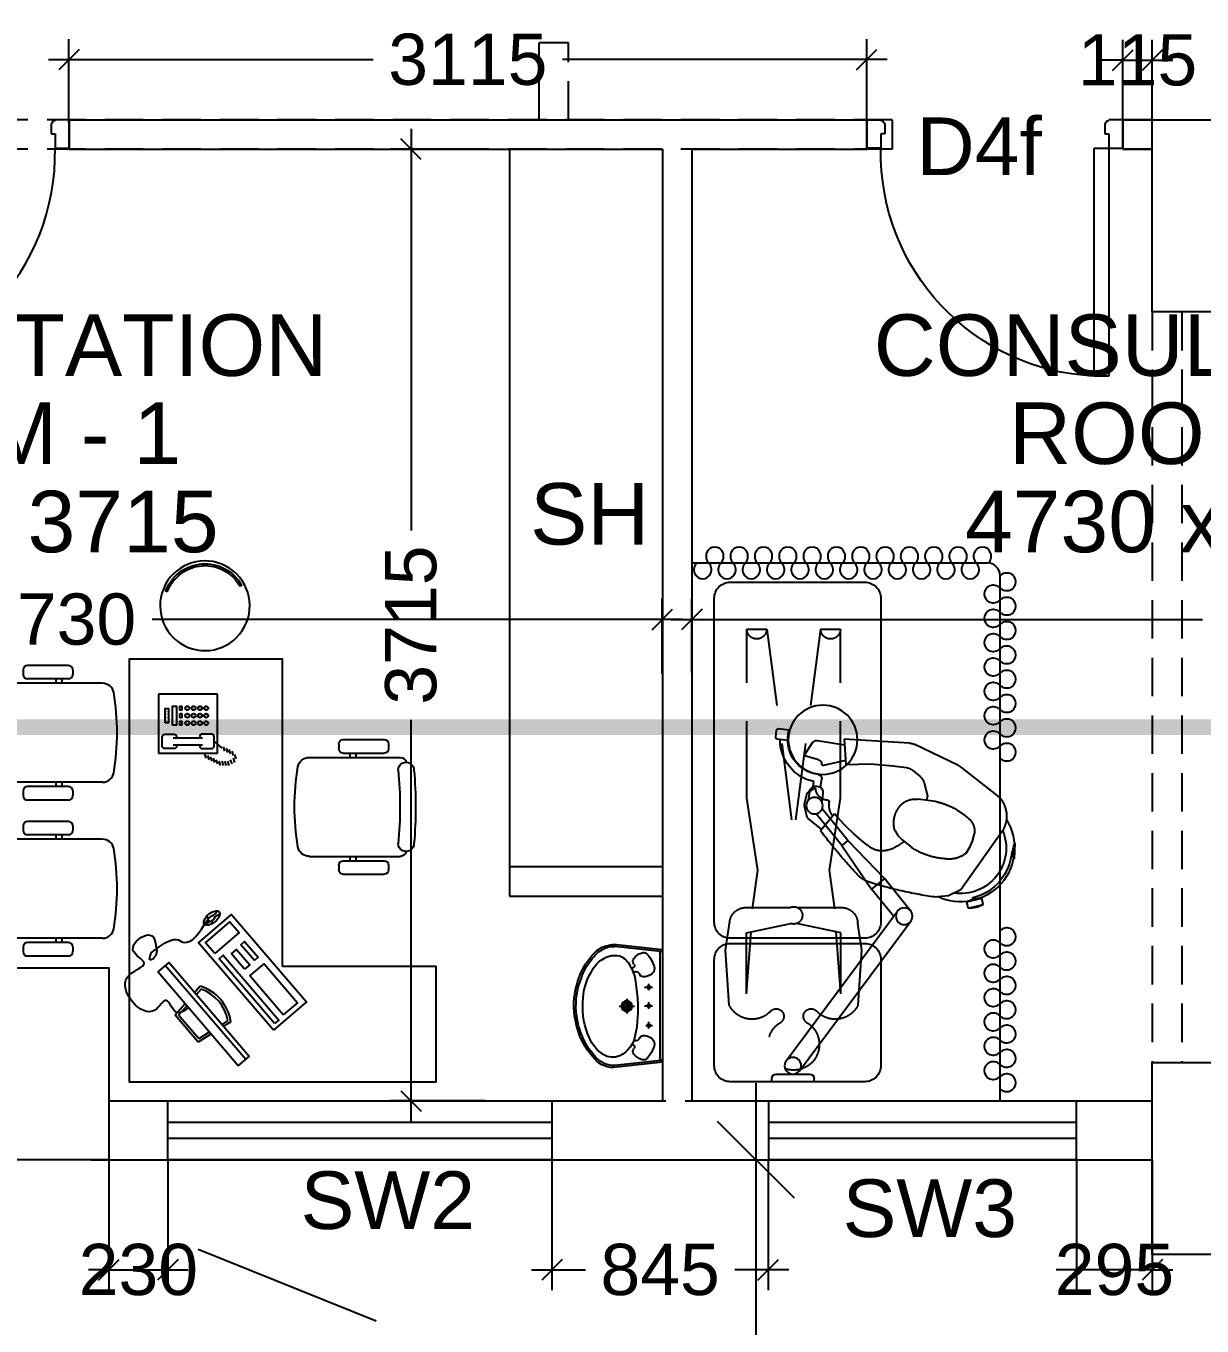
# Model space of a CAD drawing. Extents: x 6345096 to 6738923, y -6490958 to -6305885.
# Drawn here: x 6618670 to 6623262, y -6434067 to -6428993 of the extents above; entities that cross this region are included whole.
import ezdxf
from ezdxf.enums import TextEntityAlignment as Align

# ---------------------------------------------------------------- set-up
doc = ezdxf.new("R2010")
doc.units = 0
doc.header["$LTSCALE"] = 600
doc.header["$MEASUREMENT"] = 0
doc.header["$PDMODE"] = 35
for name, pattern in [('DASHED', [0.75, 0.5, -0.25]), ('HIDDEN', [0.375, 0.25, -0.125]), ('HIDDEN2', [0.1875, 0.125, -0.0625])]:
    doc.linetypes.add(name, pattern=pattern)
doc.layers.get('0').update_dxf_attribs({"linetype": 'CONTINUOUS'})
doc.layers.get('Defpoints').update_dxf_attribs({"linetype": 'CONTINUOUS'})
for name, color, linetype in [('DIM', 8, 'CONTINUOUS'), ('DIMEN', 5, 'CONTINUOUS'), ('DOOR', 32, 'CONTINUOUS'), ('Duct', 8, 'CONTINUOUS'), ('furniture', 33, 'CONTINUOUS'), ('HS', 251, 'CONTINUOUS'), ('joinery', 7, 'CONTINUOUS'), ('LA-column', 3, 'CONTINUOUS'), ('Room Dim', 1, 'CONTINUOUS'), ('Sections', 10, 'CONTINUOUS'), ('Shleves', 7, 'CONTINUOUS'), ('TEXT', 6, 'CONTINUOUS'), ('Toi-Euip', 8, 'CONTINUOUS'), ('toi-fix', 46, 'CONTINUOUS'), ('Walls', 7, 'CONTINUOUS'), ('WIN', 151, 'CONTINUOUS'), ('Working Dim', 5, 'CONTINUOUS')]:
    doc.layers.add(name, color=color, linetype=linetype)
doc.styles.add('ari', font='arial.ttf')
doc.styles.add('ARIAL', font='arial.ttf')
doc.styles.get("Standard").update_dxf_attribs({"font": 'romans.shx'})
doc.dimstyles.new('int. dim', dxfattribs={"dimtxt": 200, "dimasz": 80, "dimexe": 80, "dimexo": 0, "dimgap": 70, "dimtad": 0, "dimdec": 0, "dimzin": 12, "dimdsep": 46, "dimtxsty": 'ari', "dimblk": 'OBLIQUE', "dimcen": 2, "dimdle": 80, "dimclrd": 256, "dimclre": 256, "dimclrt": 6, "dimadec": 0, "dimazin": 0, "dimtfac": 1, "dimtdec": 0, "dimtix": 1, "dimtmove": 2, "dimatfit": 3, "dimfxl": 1, "dimtolj": 1, "dimtzin": 0, "dimlwd": -1, "dimlwe": -1, "dimarcsym": 0})
doc.dimstyles.new('STANDARD$0', dxfattribs={"dimscale": 0, "dimtxt": 150, "dimasz": 125, "dimexe": 0.75, "dimexo": 1, "dimgap": 25, "dimtad": 1, "dimdec": 0, "dimdsep": 46, "dimtxsty": 'Standard', "dimblk1": 'DOT', "dimblk2": 'DOT', "dimsah": 1, "dimcen": 2.5, "dimclrd": 1, "dimclre": 1, "dimclrt": 3, "dimadec": 0, "dimazin": 0, "dimtfac": 1, "dimtdec": 0, "dimtmove": 0, "dimatfit": 3, "dimldrblk": 'DOT', "dimfxl": 1, "dimtolj": 1, "dimtzin": 0, "dimarcsym": 0})

# ---------------------------------------------------------------- blocks, each defined once
blk = doc.blocks.new('A$C3D630BD9')
at = {"layer": 'furniture', "color": 8}
for p, q in [((-363.1, 0), (-363.1, -12.8)), ((-345.9, -30), (-215.2, -30)), ((-254.5, -43.1), (179.9, -626.7)), ((-198.1, 0), (-198.1, -12.8)), ((-306.6, -81.9), (127.7, -665.5)), ((113.2, -644.5), (26.2, -751.8)), ((179, -666.6), (76.7, -792.7)), ((404.2, -677.6), (398.2, -701.8)), ((398.2, -701.8), (456.5, -716.1)), ((404.2, -677.6), (462.4, -691.8)), ((419.2, -717.1), (421.5, -707.4)), ((462.4, -691.8), (456.5, -716.1)), ((-90, -922.7), (26.2, -751.8)), ((76.7, -792.7), (26.2, -751.8)), ((-66.7, -941.6), (76.7, -792.7)), ((574.2, -900.4), (584.2, -899.9)), ((585.8, -930.6), (582.8, -870.7)), ((-90, -922.7), (-190.1, -1046.1)), ((-66.7, -941.6), (-166.8, -1065)), ((-66.7, -941.6), (-90, -922.7)), ((-216.3, -1131), (-220.4, -1098.8)), ((-163.5, -1124.3), (-167.6, -1092.1)), ((-202, -1151.4), (-199.5, -1171.5)), ((-172.3, -1147.6), (-167.9, -1181.9)), ((-347.9, -1345.4), (-344.6, -1370.9)), ((-300.8, -1332.2), (-341.7, -1337.4)), ((-295.8, -1371.9), (-336.6, -1377.1))]:
    blk.add_line(p, q, dxfattribs=at)
at = {"layer": 'furniture', "color": 8, "linetype": 'DASHED'}
for p, q in [((-529.2, -298.8), (-544.3, -513.3)), ((-26.3, -298.8), (-11.2, -513.3)), ((-462.4, -342.6), (-444.2, -584.9)), ((-462.4, -342.6), (-462.4, -581)), ((-93.1, -342.6), (-111.3, -584.9)), ((-93.1, -342.6), (-93.1, -581)), ((-544.3, -513.3), (-527.7, -617.4)), ((-11.2, -513.3), (-27.7, -617.4)), ((-462.4, -581), (-289, -617.5)), ((-93.1, -581), (-266.2, -617.4)), ((-465.2, -679.9), (-292.3, -679.9)), ((-438.1, -675.2), (-417.3, -825.3)), ((-262.7, -679.9), (-90.2, -679.9)), ((-117.4, -675.2), (-138.2, -825.3)), ((-417.3, -825.3), (-460.9, -1107.3)), ((-138.2, -825.3), (-94.6, -1107.3)), ((-382.8, -1766.6), (-277.7, -963)), ((-172.7, -1766.6), (-277.7, -963)), ((-460.9, -1107.3), (-460.9, -1766.6)), ((-94.6, -1107.3), (-94.6, -1766.6)), ((-460.9, -1766.6), (-382.8, -1766.6)), ((-172.7, -1766.6), (-94.6, -1766.6))]:
    blk.add_line(p, q, dxfattribs=at)
at = {"layer": 'furniture', "color": 8}
for points in [[(-525, 0, 0.414214), (-587.5, -62.5), (-587.5, -477.5, 0.414214), (-525, -540), (0, -540, 0.414214), (62.5, -477.5), (62.5, -62.5, 0.414214), (0, 0)], [(-525, -1950), (0, -1950, 0.414214), (62.5, -1887.5), (62.5, -622.5, 0.414214), (0, -560), (-525, -560, 0.414214), (-587.5, -622.5), (-587.5, -1887.5, 0.414214)]]:
    blk.add_lwpolyline(points, format="xyb", close=True, dxfattribs=at)
at = {"layer": 'furniture', "color": 8, "linetype": 'DASHED'}
for points in [[(154.2, -937.9), (126.8, -919.7), (107.9, -908.6), (86.6, -903.2, 0.246109), (14.4, -920.5), (12.6, -922), (-12.4, -942), (-43.7, -969.4), (-71.1, -995), (-100.7, -1026.5), (-118.3, -1045.1), (-172.6, -979.8, -0.025572), (-28.1, -807.4, -0.12826), (14.5, -780.2, -0.043408), (272.4, -721.1), (327.1, -726.8), (374.7, -749.7), (539.2, -982, -0.327906), (523.7, -1112.1), (514.9, -1119.3), (375.8, -1228.2, -0.054318), (366.6, -1233.9), (193.1, -1317.1, -0.097498), (174.4, -1321.9), (-80.5, -1336.8), (-73.9, -1238.9), (22.4, -1241.5), (109.5, -1233.6), (162.7, -1226.4, 0.141399), (188.1, -1215.2), (215.2, -1192.5, 0.153306), (231.3, -1167.3), (245.2, -1116.1), (241, -1099.1)], [(181.8, -914.8, -0.128062), (310.7, -870.4, -0.215717), (395.8, -891.9), (411.7, -918.6), (420.2, -938.9), (428, -968.9, -0.242433), (408.5, -1024.6, -0.136513), (275.8, -1094.3), (207.8, -1102.7, -0.297129), (130.8, -1067.4, -0.138986), (113.2, -1011.8, -0.105167), (118.5, -979.7), (129.6, -960.8), (146.5, -944.2), (181.9, -915.2)], [(-168.3, -985.2), (-220.7, -1027.8, 0.166504), (-225.8, -1036), (-235.5, -1077.5, 0.116666), (-235.5, -1084.4), (-226.7, -1121, 0.181583), (-220.8, -1129.7), (-199.3, -1144.9, 0.566275), (-191.5, -1141.5, -0.372711), (-143.5, -1098.5, 0.458371), (-138.7, -1092.7, -0.210622), (-124.6, -1037.4)], [(-75.2, -1253.3), (-161, -1234.6, 0.445833), (-168, -1239.6), (-168.2, -1241.8, -0.30427), (-180.6, -1256.5), (-229.9, -1270.7, 0.509983), (-233.1, -1279.5), (-202.2, -1324.9, 0.292523), (-185.1, -1332.3), (-79.3, -1314.7)]]:
    blk.add_lwpolyline(points, format="xyb", dxfattribs=at)
at = {"layer": 'furniture', "color": 8}
for centre, radius in [((-280.6, -62.5), 32.5), ((153.8, -646.1), 32.5), ((-196.3, -1077.6), 32.1), ((-163.5, -1334.9), 135)]:
    blk.add_circle(centre, radius, dxfattribs=at)
at = {"layer": 'furniture', "color": 8, "linetype": 'DASHED'}
for centre, radius, start, end in [((-277.7, -145.2), 100, 299.3037, 240.6963), ((-440.3, -343.1), 99.3, 41.5304, 153.4892), ((-345.8, -255.1), 29.7, 240.8997, 49.9563), ((-209.7, -255.1), 29.7, 130.0437, 299.1003), ((-115.2, -343.1), 99.3, 26.5108, 131.4884), ((-337.8, -240.5), 46.3, 217.5254, 241.0495), ((-217.7, -240.5), 46.3, 298.9505, 322.4746), ((-465.2, -617.4), 62.5, 180, 270), ((-277.5, -649.4), 33.9, 244.0747, 109.7625), ((-90.2, -617.4), 62.5, 270, 0), ((-421.9, -1766.6), 38.4, 0, 180), ((-133.6, -1766.6), 38.4, 0, 180)]:
    blk.add_arc(centre, radius, start, end, dxfattribs=at)
at = {"layer": 'furniture', "color": 8}
for centre, radius, start, end in [((-345.9, -12.8), 17.2, 180, 270), ((-215.2, -12.8), 17.2, 270, 0), ((374.6, -912.1), 210, 328.0454, 115.3788), ((448.1, -624), 92.5, 237.3383, 275.1876), ((412.5, -769.7), 92.5, 57.3383, 95.1876), ((374.6, -912.1), 177.5, 337.2572, 98.7334), ((374.6, -912.1), 200, 3.334, 77.096), ((671.7, -896.2), 92.5, 164.0092, 201.8585), ((-189.9, -1127.7), 26.6, 187.2598, 7.2598), ((-163.5, -1334.9), 167.3, 102.4038, 180.3938), ((-163.5, -1334.9), 137.3, 97.2598, 195.6358), ((-182.8, -1183.8), 15, 277.2598, 7.2598), ((-340.8, -1344.5), 7.13, 97.2598, 187.2598), ((-337.5, -1370), 7.13, 187.2598, 277.2598)]:
    blk.add_arc(centre, radius, start, end, dxfattribs=at)
blk = doc.blocks.new('A$C75CE7277')
at = {"layer": 'furniture'}
for p, q in [((164.9, 368), (173.5, 425.3)), ((173.5, 425.3), (312.5, 425.3)), ((174.9, 366.5), (182.3, 415.1)), ((182.3, 415.1), (303.8, 415.1)), ((311.1, 366.5), (303.8, 415.1)), ((321.1, 368), (312.5, 425.3)), ((0, 366.5), (486, 366.5)), ((0, 328), (486, 328)), ((151, 276.3), (156.3, 311.3)), ((162, 281.4), (166.3, 309.8)), ((324, 281.4), (319.7, 309.8)), ((335, 276.3), (329.7, 311.3))]:
    blk.add_line(p, q, dxfattribs=at)
blk.add_lwpolyline([(0, 366.5), (0, 309.8), (486, 309.8), (486, 366.5)], dxfattribs=at)
for points in [[(16.8, 170.4), (469.2, 170.4), (469.2, 0), (16.8, 0)], [(33.1, 150.1), (368, 150.1), (368, 128.6), (33.1, 128.6)], [(36.9, 102.3), (239, 102.3), (239, 28.6), (36.9, 28.6)], [(395.2, 149.3), (450.8, 149.3), (450.8, 23.5), (395.2, 23.5)], [(272.6, 100.6), (351.4, 100.6), (351.4, 73.9), (272.6, 73.9)], [(273, 49.4), (355.1, 49.4), (355.1, 29.5), (273, 29.5)]]:
    blk.add_lwpolyline(points, close=True, dxfattribs=at)
for centre, radius, start, end in [((243, 418.7), 169.5, 237.1302, 302.8698), ((243, 418.7), 159.4, 239.4611, 300.5389), ((489.9, 66.1), 13.2, 37.5347, 89.1748), ((526.4, 66.1), 13.3, 89.2599, 139.5773)]:
    blk.add_arc(centre, radius, start, end, dxfattribs=at)
for centre, major_axis, ratio in [((508.2, 67.5), (-0.5, -38), 0.504094), ((508.6, 93.5), (-0.2, -12), 0.321688), ((508.4, 89.7), (-0.03, -4.1), 0.266102)]:
    blk.add_ellipse(centre, major_axis=major_axis, ratio=ratio, dxfattribs=at)
for points in [[(300.6, 366.5), (318.7, 414), (379.3, 414), (379.3, 472.2), (547.5, 472.2), (547.5, 383.5), (615.5, 383.5), (615.5, 294.8), (550.5, 316.5)], [(550.5, 316.5), (537.8, 336.7), (541, 358.3), (559.8, 337.1)], [(505.3, 86.6), (500.3, 74.4), (503.5, 48.2), (499.4, 33.4)], [(511.6, 86.5), (516.3, 74.7), (512.3, 48.1), (516.1, 33.2)]]:
    blk.add_spline(points, degree=3, dxfattribs=at)
blk.add_open_spline([(559.8, 337.1), (556.6, 218.6), (490.6, 234.2), (486.6, 163.4), (508.7, 105.5)], degree=3, knots=[0, 0, 0, 0, 1.558339, 3.964451, 3.964451, 3.964451, 3.964451], dxfattribs=at)
blk = doc.blocks.new('A$C5D0630F4')
at = {"layer": 'furniture', "color": 8}
for p, q in [((-836.8, 1624.8), (-996.6, 1624.8)), ((-1013.8, 1607.6), (-1013.8, 1589.5)), ((-819.6, 1607.6), (-819.6, 1589.5)), ((-702.9, 1555.2), (-1060, 1555.2)), ((-836.8, 1572.3), (-996.6, 1572.3)), ((-885.4, 1572.3), (-885.4, 1555.2)), ((-862.1, 1572.3), (-862.1, 1555.2)), ((-484.4, 1512.3), (-484.4, 1282.3)), ((-254.1, 1512.3), (-484.4, 1512.3)), ((-254.1, 1282.3), (-254.1, 1512.3)), ((-427.3, 1342.6), (-313, 1342.6)), ((-267.8, 1328.5), (-237.9, 1302)), ((236.9, 1335.5), (396.7, 1335.5)), ((-484.4, 1282.3), (-254.1, 1282.3)), ((-427.3, 1314.5), (-313, 1314.5)), ((-305.2, 1279.6), (-299.6, 1262.7)), ((-294, 1274), (-288.4, 1257.1)), ((-232.3, 1307.6), (-226.7, 1290.8)), ((-221.1, 1302), (-215.5, 1285.2)), ((-209.9, 1296.4), (-204.3, 1279.6)), ((-198.7, 1290.8), (-193.1, 1274)), ((-188.1, 1277.2), (-182.5, 1260.4)), ((219.7, 1318.3), (219.7, 1300.2)), ((236.9, 1283), (396.7, 1283)), ((262.2, 1283), (262.2, 1265.9)), ((285.5, 1283), (285.5, 1265.9)), ((413.9, 1318.3), (413.9, 1300.2)), ((-282.8, 1268.3), (-277.1, 1251.5)), ((-271.5, 1262.7), (-265.9, 1245.9)), ((-260.3, 1257.1), (-254.7, 1240.3)), ((-249.1, 1251.5), (-243.5, 1234.7)), ((-237.9, 1251.5), (-232.3, 1234.7)), ((-226.7, 1251.5), (-221.1, 1234.7)), ((-215.5, 1251.5), (-209.9, 1234.7)), ((-204.3, 1257.1), (-198.7, 1240.3)), ((-193.1, 1262.7), (-187.5, 1245.9)), ((103, 1265.9), (460.1, 1265.9)), ((-702.9, 1169.1), (-1060, 1169.1)), ((-885.4, 1169.1), (-885.4, 1152)), ((-862.1, 1169.1), (-862.1, 1152)), ((-1013.8, 1134.9), (-1013.8, 1116.7)), ((-836.8, 1152), (-996.6, 1152)), ((-819.6, 1134.9), (-819.6, 1116.7)), ((-836.8, 1099.5), (-996.6, 1099.5)), ((-836.8, 1015.9), (-996.6, 1015.9)), ((-1013.8, 998.8), (-1013.8, 980.6)), ((-819.6, 998.8), (-819.6, 980.6)), ((-702.9, 946.3), (-1060, 946.3)), ((-836.8, 963.4), (-996.6, 963.4)), ((-885.4, 963.4), (-885.4, 946.3)), ((-862.1, 963.4), (-862.1, 946.3)), ((103, 879.8), (460.1, 879.8)), ((236.9, 862.7), (396.7, 862.7)), ((262.2, 879.8), (262.2, 862.7)), ((285.5, 879.8), (285.5, 862.7)), ((219.7, 845.6), (219.7, 827.4)), ((413.9, 845.6), (413.9, 827.4)), ((236.9, 810.2), (396.7, 810.2)), ((-702.9, 560.2), (-1060, 560.2)), ((-885.4, 560.2), (-885.4, 543.2)), ((-862.1, 560.2), (-862.1, 543.2)), ((-1013.8, 526), (-1013.8, 507.8)), ((-836.8, 543.2), (-996.6, 543.2)), ((-819.6, 526), (-819.6, 507.8)), ((-836.8, 490.7), (-996.6, 490.7))]:
    blk.add_line(p, q, dxfattribs=at)
blk.add_lwpolyline([(0, 449.8), (0, 1649.8), (-599.9, 1649.8), (-599.9, 0), (599.9, 0), (599.9, 449.8), (0, 449.8)], dxfattribs=at)
at = {"layer": 'furniture', "color": 8, "elevation": 0}
for points in [[(-458.8, 1400.4), (-458.8, 1457.3), (-445.7, 1457.3), (-445.7, 1400.4)], [(-430.1, 1391.6), (-430.1, 1466.1), (-415.1, 1466.1), (-415.1, 1391.6)]]:
    blk.add_lwpolyline(points, close=True, dxfattribs=at)
at = {"layer": 'furniture', "color": 8}
for points in [[(-401.5, 1452.1), (-401.5, 1464.1, -0.414214), (-399.5, 1466.1), (-395.5, 1466.1, -0.414214), (-393.5, 1464.1), (-393.5, 1452.1, -0.414214), (-395.5, 1450.1), (-399.5, 1450.1, -0.414214)], [(-401.5, 1422.8), (-401.5, 1434.8, -0.414214), (-399.5, 1436.8), (-395.5, 1436.8, -0.414214), (-393.5, 1434.8), (-393.5, 1422.8, -0.414214), (-395.5, 1420.8), (-399.5, 1420.8, -0.414214)], [(-401.5, 1393.6), (-401.5, 1405.6, -0.414214), (-399.5, 1407.6), (-395.5, 1407.6, -0.414214), (-393.5, 1405.6), (-393.5, 1393.6, -0.414214), (-395.5, 1391.6), (-399.5, 1391.6, -0.414214)]]:
    blk.add_lwpolyline(points, format="xyb", close=True, dxfattribs=at)
for points in [[(-413.9, 1314.5), (-413.9, 1310.3, -0.414241), (-423.9, 1300.3), (-459.9, 1300.3, -0.414186), (-469.9, 1310.3), (-469.9, 1346.8, -0.414241), (-459.9, 1356.8), (-423.9, 1356.8, -0.414186), (-413.9, 1346.8), (-413.9, 1342.5)], [(-323.9, 1314.5), (-323.9, 1310.3, 0.414241), (-313.9, 1300.3), (-277.8, 1300.3, 0.414186), (-267.8, 1310.3), (-267.8, 1346.8, 0.414241), (-277.8, 1356.8), (-313.9, 1356.8, 0.414186), (-323.9, 1346.8), (-323.9, 1342.5)]]:
    blk.add_lwpolyline(points, format="xyb", dxfattribs=at)
for centre in [(-372.1, 1458.1), (-372.1, 1428.8), (-347.6, 1458.1), (-347.6, 1428.8), (-323.1, 1458.1), (-323.1, 1428.8), (-298.6, 1458.1), (-298.6, 1428.8), (-372.1, 1399.6), (-347.6, 1399.6), (-323.1, 1399.6), (-298.6, 1399.6)]:
    blk.add_circle(centre, 8, dxfattribs=at)
at = {"layer": 'furniture', "color": 8, "extrusion": (0, 0, -1)}
for centre, major_axis, start_param, end_param in [((-303.3, 1857.9), (-154.9, 81.5), 1.871765232713639, 8.154950539893225), ((-303.3, 1857.9), (-88.8, 137.9), -0.622969, 1.625443), ((-303.3, 1857.9), (48.2, 149), -1.507903, 0.740509), ((-164.8, 1938.7), (2.9, 2.9), 0.714732, 2.963144), ((-452.3, 1916.9), (3.35, 1.56), 0.857963, 3.90553), ((236.9, 1318.3), (12.1, 12.1), 3.926991, 5.497787), ((396.7, 1318.3), (-12.1, 12.1), 0.785398, 2.356194), ((236.9, 1300.2), (-12.1, 12.1), 3.926991, 5.497787), ((396.7, 1300.2), (12.1, 12.1), 0.785398, 2.356194), ((982.6, 1072.9), (-8.6, 935.9), 4.553487, 4.889738), ((103, 1222.2), (-11.2, 42.3), -1.143999, 0.258671), ((482, 1216.6), (-21.7, 21.7), 5.497787, 8.63938), ((460.1, 1244), (-15.5, 15.5), 0.785398, 2.207354), ((-1096.9, 1072.8), (-11.3, 1554.9), 1.485447, 1.670639), ((-1083.5, 1072.8), (-1599.3, 104.6), 2.986466, 3.166126), ((103, 923.6), (15.6, 40.9), 2.777366, 4.180037), ((482, 929.2), (-21.7, 21.7), 2.356194, 5.497787), ((236.9, 845.6), (12.1, 12.1), 3.926991, 5.497787), ((396.7, 845.6), (-12.1, 12.1), 0.785398, 2.356194), ((460.1, 901.7), (15.5, 15.5), 0.934239, 2.356194), ((236.9, 827.4), (-12.1, 12.1), 3.926991, 5.497787), ((396.7, 827.4), (12.1, 12.1), 0.785398, 2.356194)]:
    blk.add_ellipse(centre, major_axis=major_axis, ratio=1, start_param=start_param, end_param=end_param, dxfattribs=at)
at = {"layer": 'furniture', "color": 8}
for centre, major_axis, start_param, end_param in [((-996.6, 1607.6), (12.1, 12.1), 0.785398, 2.356194), ((-836.8, 1607.6), (-12.1, 12.1), 3.926991, 5.497787), ((-996.6, 1589.5), (-12.1, 12.1), 0.785398, 2.356194), ((-836.8, 1589.5), (12.1, 12.1), 3.926991, 5.497787), ((-1081.9, 1505.9), (21.7, 21.7), 5.497787, 8.63938), ((-1060, 1533.3), (15.5, 15.5), 0.785398, 2.207354), ((-702.9, 1511.5), (11.2, 42.3), -1.143999, 0.258671), ((483.6, 1362.1), (1599.3, 104.6), 2.986466, 3.166126), ((497, 1362.1), (11.3, 1554.9), 1.485447, 1.670639), ((-1582.5, 1362.2), (8.6, 935.9), 4.553487, 4.889738), ((-1081.9, 1218.5), (21.7, 21.7), 2.356194, 5.497787), ((-1060, 1191), (15.5, 15.5), 2.505035, 3.926991), ((-702.9, 1212.9), (-15.6, 40.9), 2.777366, 4.180037), ((-996.6, 1134.9), (12.1, 12.1), 0.785398, 2.356194), ((-996.6, 1116.7), (-12.1, 12.1), 0.785398, 2.356194), ((-836.8, 1134.9), (-12.1, 12.1), 3.926991, 5.497787), ((-836.8, 1116.7), (12.1, 12.1), 3.926991, 5.497787), ((-996.6, 998.8), (12.1, 12.1), 0.785398, 2.356194), ((-836.8, 998.8), (-12.1, 12.1), 3.926991, 5.497787), ((-996.6, 980.6), (-12.1, 12.1), 0.785398, 2.356194), ((-836.8, 980.6), (12.1, 12.1), 3.926991, 5.497787), ((-1081.9, 897), (21.7, 21.7), 5.497787, 8.63938), ((-1060, 924.5), (15.5, 15.5), 0.785398, 2.207354), ((-702.9, 902.6), (11.2, 42.3), -1.143999, 0.258671), ((483.6, 753.2), (1599.3, 104.6), 2.986466, 3.166126), ((497, 753.2), (11.3, 1554.9), 1.485447, 1.670639), ((-1582.5, 753.3), (8.6, 935.9), 4.553487, 4.889738), ((-1081.9, 609.6), (21.7, 21.7), 2.356194, 5.497787), ((-1060, 582.1), (15.5, 15.5), 2.505035, 3.926991), ((-702.9, 604), (-15.6, 40.9), 2.777366, 4.180037), ((-996.6, 526), (12.1, 12.1), 0.785398, 2.356194), ((-996.6, 507.8), (-12.1, 12.1), 0.785398, 2.356194), ((-836.8, 526), (-12.1, 12.1), 3.926991, 5.497787), ((-836.8, 507.8), (12.1, 12.1), 3.926991, 5.497787)]:
    blk.add_ellipse(centre, major_axis=major_axis, ratio=1, start_param=start_param, end_param=end_param, dxfattribs=at)
at = {"layer": 'furniture', "color": 8, "extrusion": (0, 0, -1), "xscale": -0.9944751381987783, "yscale": 0.9944751379080117, "zscale": -0.9944751381987783, "rotation": 229.3852815551396}
blk.add_blockref('A$C75CE7277', (-103.5, 298.9), dxfattribs=at)
at = {"layer": 'furniture', "color": 8, "style": 'ARIAL'}
for s, height, p in [('S.S.CONSULTANTS', 4.234, (-450, 1401.2, 0)), ('3', 8.57, (-367.7, 1454, 0)), ('2', 8.57, (-367.7, 1424.8, 0)), ('6', 8.57, (-343.2, 1454, 0)), ('5', 8.57, (-343.2, 1424.8, 0)), ('9', 8.57, (-318.7, 1454, 0)), ('8', 8.57, (-318.7, 1424.8, 0)), ('0', 8.57, (-294.2, 1424.8, 0)), ('#', 8.57, (-294.2, 1455.5, 0)), ('1', 8.57, (-367.7, 1395.6, 0)), ('4', 8.57, (-343.2, 1395.6, 0)), ('7', 8.57, (-318.7, 1395.6, 0)), ('*', 8.57, (-291.7, 1397.1, 0))]:
    blk.add_text(s, height=height, rotation=90, dxfattribs=at).set_placement(p)
blk = doc.blocks.new('A$C4D064DB7')
at = {"layer": 'Toi-Euip', "color": 8}
for p, q in [((-219.3, -1), (-239.3, 178)), ((-212.3, 5.4), (-232.3, 184.5)), ((0.9, 167), (0.9, 107.5)), ((212.2, 4.9), (232.3, 184.5)), ((219.2, -1), (239.3, 178)), ((-28.5, 137.9), (30, 137.9)), ((-61.3, 51.7), (-86.8, 51.7)), ((-73.1, 68.7), (-73.1, 37.2)), ((11.1, 51.7), (-14.3, 51.7)), ((-0.6, 68.7), (-0.6, 37.2)), ((87.9, 51.7), (62.5, 51.7)), ((76.2, 63.6), (76.2, 37.2)), ((-204.6, 8.3), (200.4, 8.3)), ((-219.3, -1), (219.2, -1))]:
    blk.add_line(p, q, dxfattribs=at)
for centre, radius in [((0.9, 137.9), 20.9), ((0.9, 137.9), 15), ((0.9, 137.9), 10.5), ((-73.1, 51.7), 6.23), ((-0.6, 51.7), 6.23), ((76.2, 51.7), 6.23)]:
    blk.add_circle(centre, radius, dxfattribs=at)
for centre, radius, start, end in [((-15, 63.3), 278.1, 103.6801, 133.1199), ((-52.1, 129.5), 194.1, 106.9894, 130.6854), ((-12.7, 69.4), 239.9, 90.5187, 121.0564), ((0.4, 42.8), 293.4, 66.1951, 111.8497), ((-3.7, 79.1), 265.8, 77.1391, 106.8516), ((4.5, 21.6), 288.4, 65.4107, 93.8454), ((11, 56.9), 284.8, 46.3845, 81.023), ((17.4, 64.4), 266.9, 46.2173, 67.6674), ((-135.9, 190.3), 102.7, 132.34, 168.5521), ((-115.7, 175.3), 119.3, 121.8415, 151.2146), ((-79.5, 166.9), 122.1, 117.7975, 160.6946), ((74.5, 158), 135.4, 31.8603, 68.3132), ((140.9, 188.9), 91.5, 357.2238, 48.0895), ((143.8, 190.8), 96.4, 352.3942, 48.6169), ((-159.3, 187.8), 80.7, 163.2392, 186.9959), ((-156.9, 191.3), 75.7, 146.7911, 185.1402), ((-105.8, 184.4), 91.8, 165.5854, 192.6546), ((131.4, 192.6), 68.8, 336.7779, 32.4081), ((-124.3, 195.5), 77.6, 203.693, 246.3813), ((98.1, 210.4), 106.4, 278.0202, 335.0221), ((-154.2, 64.6), 55.1, 124.9669, 161.6496), ((-174.7, 96.4), 17.3, 50.4642, 129.5358), ((-157.9, 115.7), 8.33, 226.0403, 306.1074), ((-73.6, 263.8), 161.7, 239.5902, 265.9719), ((-156.5, 116.7), 8.45, 294.5104, 30.3287), ((-126.4, 102.5), 8.28, 83.1526, 217.3039), ((33.5, 869.5), 776.1, 261.2228, 267.52), ((44.3, 384), 287.3, 274.2321, 283.8267), ((129.6, 102.2), 7.16, 318.2984, 78.6803), ((157.9, 115.9), 7.49, 165.1523, 247.9307), ((159.9, 115.7), 8.33, 233.8926, 313.9597), ((176.7, 96.4), 17.3, 50.4642, 129.5358), ((156.2, 64.6), 55.1, 18.3504, 55.0331), ((-188.7, 72.6), 20.1, 152.4908, 243.191), ((-120.2, 149.2), 122.2, 230.5982, 250.4136), ((-161, 71.5), 47.7, 305.0585, 347.193), ((-110.1, 109.7), 26, 208.2715, 253.614), ((-144.2, 69.4), 30.9, 343.9654, 29.9209), ((-3.1, 803.8), 709.6, 270.2431, 275.5482), ((146.2, 69.4), 30.9, 150.0791, 196.0346), ((163, 71.5), 47.7, 192.807, 234.9415), ((112.1, 109.7), 26, 286.386, 331.7285), ((122.2, 149.2), 122.2, 289.5864, 309.4018), ((190.7, 72.6), 20.1, 296.809, 27.5092), ((-200, -15.1), 23.9, 101.1451, 143.7785), ((-145.6, 63.1), 33, 241.9192, 291.3561), ((147.6, 63.1), 33, 248.6439, 298.0808), ((199.8, -16.6), 24.9, 38.7487, 88.5796)]:
    blk.add_arc(centre, radius, start, end, dxfattribs=at)
blk = doc.blocks.new('A$C599E3A40')
at = {"layer": 'furniture', "color": 8}
for p, q in [((0, 0), (-2050, 0)), ((-2100, -1200.5), (-2100, -50))]:
    blk.add_line(p, q, dxfattribs=at)
blk.add_arc((-2050, -50), 50, 90, 180, dxfattribs=at)
for centre, major_axis, start_param, end_param in [((-2026.3, 26.1), (0, -36), 7.043597, 11.805959), ((-1931.3, 26.1), (0, -36), 7.043597, 11.805959), ((-1836.3, 26.1), (0, -36), 7.043597, 11.805959), ((-1741.3, 26.1), (0, -36), 7.043597, 11.805959), ((-1646.4, 26.1), (0, -36), 7.043597, 11.805959), ((-1551.4, 26.1), (0, -36), 7.043597, 11.805959), ((-1456.4, 26.1), (0, -36), 7.043597, 11.805959), ((-1361.4, 26.1), (0, -36), 7.043597, 11.805959), ((-640.9, 26.1), (0, -36), 7.043597, 11.805959), ((-545.9, 26.1), (0, -36), 7.043597, 11.805959), ((-450.9, 26.1), (0, -36), 7.043597, 11.805959), ((-355.9, 26.1), (0, -36), 7.043597, 11.805959), ((-261, 26.1), (0, -36), 7.043597, 11.805959), ((-166, 26.1), (0, -36), 7.043597, 11.805959), ((-71, 26.1), (0, -36), 7.043597, 11.805959), ((-2126.1, -68.7), (36, 0), 7.043597, 11.805959), ((-1978.8, -26.1), (0, -36), 10.185189, 14.947552), ((-1883.8, -26.1), (0, -36), 10.185189, 14.947552), ((-1788.8, -26.1), (0, -36), 10.185189, 14.947552), ((-1693.8, -26.1), (0, -36), 10.185189, 14.947552), ((-1598.9, -26.1), (0, -36), 10.185189, 14.947552), ((-1503.9, -26.1), (0, -36), 10.185189, 14.947552), ((-1408.9, -26.1), (0, -36), 10.185189, 14.947552), ((-593.4, -26.1), (0, -36), 10.185189, 14.947552), ((-498.4, -26.1), (0, -36), 10.185189, 14.947552), ((-403.4, -26.1), (0, -36), 10.185189, 14.947552), ((-308.5, -26.1), (0, -36), 10.185189, 14.947552), ((-213.5, -26.1), (0, -36), 10.185189, 14.947552), ((-118.5, -26.1), (0, -36), 10.185189, 14.947552), ((-2073.9, -116.2), (36, 0), 10.185189, 14.947552), ((-2126.1, -163.7), (36, 0), 7.043597, 11.805959), ((-2073.9, -211.2), (36, 0), 10.185189, 14.947552), ((-2126.1, -258.7), (36, 0), 7.043597, 11.805959), ((-2073.9, -306.2), (36, 0), 10.185189, 14.947552), ((-2126.1, -353.6), (36, 0), 7.043597, 11.805959), ((-2073.9, -401.1), (36, 0), 10.185189, 14.947552), ((-2126.1, -448.6), (36, 0), 7.043597, 11.805959), ((-2126.1, -543.6), (36, 0), 7.043597, 11.805959), ((-2073.9, -496.1), (36, 0), 10.185189, 14.947552), ((-2073.9, -591.1), (36, 0), 10.185189, 14.947552), ((-2126.1, -638.6), (36, 0), 7.043597, 11.805959), ((-2073.9, -686.1), (36, 0), 10.185189, 14.947552), ((-2126.1, -733.6), (36, 0), 7.043597, 11.805959), ((-2073.9, -781), (36, 0), 10.185189, 14.947552), ((-2126.1, -828.5), (36, 0), 7.043597, 11.805959), ((-2073.9, -876), (36, 0), 10.185189, 14.947552), ((-2126.1, -923.5), (36, 0), 7.043597, 11.805959), ((-2073.9, -971), (36, 0), 10.185189, 14.947552), ((-2126.1, -1018.5), (36, 0), 7.043597, 11.805959), ((-2073.9, -1066), (36, 0), 10.185189, 14.947552), ((-2126.1, -1113.5), (36, 0), 7.043597, 11.805959), ((-2073.9, -1160.9), (36, 0), 10.185189, 14.947552)]:
    blk.add_ellipse(centre, major_axis=major_axis, ratio=0.956121, start_param=start_param, end_param=end_param, dxfattribs=at)
blk = doc.blocks.new('_Oblique')
at = {"color": 0, "linetype": 'ByBlock', "lineweight": -2}
blk.add_line((-0.5, -0.5), (0.5, 0.5), dxfattribs=at)
blk = doc.blocks.new('*D2195')
at = {"layer": 'Defpoints', "color": 0, "transparency": 16777216}
for p in [(6621269.5, -6431309.2), (6621269.5, -6431516.6, 5.1), (6626002.5, -6431516.6, 5.1)]:
    blk.add_point(p, dxfattribs=at)
at = {"layer": 'Working Dim', "transparency": 16777216}
for p, q in [((6621269.5, -6431516.6), (6621269.5, -6431229.2)), ((6626002.5, -6431516.6), (6626002.5, -6431229.2)), ((6621189.5, -6431309.2), (6623263.7, -6431309.2)), ((6626082.5, -6431309.2), (6624008.4, -6431309.2))]:
    blk.add_line(p, q, dxfattribs=at)
at = {"layer": 'Working Dim', "transparency": 16777216, "xscale": 80, "yscale": 80, "zscale": 80, "rotation": 180}
blk.add_blockref('_Oblique', (6621269.5, -6431309.2), dxfattribs=at)
at = {"layer": 'Working Dim', "transparency": 16777216, "xscale": 80, "yscale": 80, "zscale": 80}
blk.add_blockref('_Oblique', (6626002.5, -6431309.2), dxfattribs=at)
at = {"layer": 'Working Dim', "color": 6, "transparency": 16777216, "insert": (6623636, -6431309.2), "char_height": 200, "attachment_point": 5, "style": 'ari'}
blk.add_mtext('\\A1;4730', dxfattribs=at)
blk = doc.blocks.new('*D2199')
at = {"layer": 'Defpoints', "color": 0, "transparency": 16777216}
for p in [(6620173.3, -6429473.8), (6620463.1, -6429473.8, 0.9), (6620463.1, -6433188.8, 5.1)]:
    blk.add_point(p, dxfattribs=at)
at = {"layer": 'Working Dim', "transparency": 16777216}
for p, q in [((6620173.3, -6429393.8), (6620173.3, -6430962)), ((6620463.1, -6429473.8), (6620093.3, -6429473.8)), ((6620173.3, -6433268.8), (6620173.3, -6431700.6)), ((6620463.1, -6433188.8), (6620093.3, -6433188.8))]:
    blk.add_line(p, q, dxfattribs=at)
at = {"layer": 'Working Dim', "transparency": 16777216, "xscale": 80, "yscale": 80, "zscale": 80}
for p, rotation in [((6620173.3, -6429473.8), 90), ((6620173.3, -6433188.8), 270)]:
    blk.add_blockref('_Oblique', p, dxfattribs=dict(at, rotation=rotation))
at = {"layer": 'Working Dim', "color": 6, "transparency": 16777216, "insert": (6620173.3, -6431331.3), "char_height": 200, "attachment_point": 5, "rotation": 90, "style": 'ari'}
blk.add_mtext('\\A1;3715', dxfattribs=at)
blk = doc.blocks.new('*D2200')
at = {"layer": 'Defpoints', "color": 0, "transparency": 16777216}
for p in [(6616424.5, -6431309.2), (6616424.5, -6431437.5, 5.1), (6621154.5, -6431520.5, 5.1)]:
    blk.add_point(p, dxfattribs=at)
at = {"layer": 'Working Dim', "transparency": 16777216}
for p, q in [((6616424.5, -6431437.5), (6616424.5, -6431229.2)), ((6621154.5, -6431520.5), (6621154.5, -6431229.2)), ((6616344.5, -6431309.2), (6618417.2, -6431309.2)), ((6621234.5, -6431309.2), (6619161.9, -6431309.2))]:
    blk.add_line(p, q, dxfattribs=at)
at = {"layer": 'Working Dim', "transparency": 16777216, "xscale": 80, "yscale": 80, "zscale": 80, "rotation": 180}
blk.add_blockref('_Oblique', (6616424.5, -6431309.2), dxfattribs=at)
at = {"layer": 'Working Dim', "transparency": 16777216, "xscale": 80, "yscale": 80, "zscale": 80}
blk.add_blockref('_Oblique', (6621154.5, -6431309.2), dxfattribs=at)
at = {"layer": 'Working Dim', "color": 6, "transparency": 16777216, "insert": (6618789.5, -6431309.2), "char_height": 200, "attachment_point": 5, "style": 'ari'}
blk.add_mtext('\\A1;4730', dxfattribs=at)
blk = doc.blocks.new('*D2235')
at = {"layer": 'Defpoints', "color": 0, "transparency": 16777216}
for p in [(6623067.5, -6429126.1), (6622952.5, -6429358.8, 1.4), (6623067.5, -6429358.8, 1.3)]:
    blk.add_point(p, dxfattribs=at)
at = {"layer": 'Working Dim', "transparency": 16777216}
for p, q in [((6622952.5, -6429358.8), (6622952.5, -6429046.1)), ((6623067.5, -6429358.8), (6623067.5, -6429046.1)), ((6622952.5, -6429126.1), (6622872.5, -6429126.1)), ((6622952.5, -6429126.1), (6623067.5, -6429126.1)), ((6623067.5, -6429126.1), (6623147.5, -6429126.1))]:
    blk.add_line(p, q, dxfattribs=at)
at = {"layer": 'Working Dim', "transparency": 16777216, "xscale": 80, "yscale": 80, "zscale": 80}
blk.add_blockref('_Oblique', (6622952.5, -6429126.1), dxfattribs=at)
at = {"layer": 'Working Dim', "transparency": 16777216, "xscale": 80, "yscale": 80, "zscale": 80, "rotation": 180}
blk.add_blockref('_Oblique', (6623067.5, -6429126.1), dxfattribs=at)
at = {"layer": 'Working Dim', "color": 6, "transparency": 16777216, "insert": (6623010, -6429126.1), "char_height": 200, "attachment_point": 5, "style": 'ari'}
blk.add_mtext('\\A1;115', dxfattribs=at)
blk = doc.blocks.new('*D2236')
at = {"layer": 'Defpoints', "color": 0, "transparency": 16777216}
for p in [(6618837.5, -6429124), (6618837.5, -6429369.4, 1.4), (6621952.5, -6429358.8, 1.4)]:
    blk.add_point(p, dxfattribs=at)
at = {"layer": 'Working Dim', "transparency": 16777216}
for p, q in [((6618837.5, -6429369.4), (6618837.5, -6429044)), ((6621952.5, -6429358.8), (6621952.5, -6429044)), ((6618757.5, -6429124), (6620025.7, -6429124)), ((6622032.5, -6429124), (6620764.4, -6429124))]:
    blk.add_line(p, q, dxfattribs=at)
at = {"layer": 'Working Dim', "transparency": 16777216, "xscale": 80, "yscale": 80, "zscale": 80, "rotation": 180}
blk.add_blockref('_Oblique', (6618837.5, -6429124), dxfattribs=at)
at = {"layer": 'Working Dim', "transparency": 16777216, "xscale": 80, "yscale": 80, "zscale": 80}
blk.add_blockref('_Oblique', (6621952.5, -6429124), dxfattribs=at)
at = {"layer": 'Working Dim', "color": 6, "transparency": 16777216, "insert": (6620395, -6429124), "char_height": 200, "attachment_point": 5, "style": 'ari'}
blk.add_mtext('\\A1;3115', dxfattribs=at)
blk = doc.blocks.new('*D2246')
at = {"layer": 'Defpoints', "color": 0, "transparency": 16777216}
for p in [(6622772, -6433418.8, 1), (6623067.5, -6433418.8, 5.1), (6622772, -6433848)]:
    blk.add_point(p, dxfattribs=at)
at = {"layer": 'Working Dim', "transparency": 16777216}
for p, q in [((6622772, -6433418.8), (6622772, -6433928)), ((6623067.5, -6433418.8), (6623067.5, -6433928)), ((6622772, -6433848), (6622692, -6433848)), ((6623067.5, -6433848), (6622772, -6433848)), ((6623067.5, -6433848), (6623147.5, -6433848))]:
    blk.add_line(p, q, dxfattribs=at)
at = {"layer": 'Working Dim', "transparency": 16777216, "xscale": 80, "yscale": 80, "zscale": 80}
blk.add_blockref('_Oblique', (6622772, -6433848), dxfattribs=at)
at = {"layer": 'Working Dim', "transparency": 16777216, "xscale": 80, "yscale": 80, "zscale": 80, "rotation": 180}
blk.add_blockref('_Oblique', (6623067.5, -6433848), dxfattribs=at)
at = {"layer": 'Working Dim', "color": 6, "transparency": 16777216, "insert": (6622919.8, -6433848), "char_height": 200, "attachment_point": 5, "style": 'ari'}
blk.add_mtext('\\A1;295', dxfattribs=at)
blk = doc.blocks.new('*D2247')
at = {"layer": 'Defpoints', "color": 0, "transparency": 16777216}
for p in [(6620723.5, -6433418.8, 5.1), (6621568, -6433418.8, 1), (6620723.5, -6433848)]:
    blk.add_point(p, dxfattribs=at)
at = {"layer": 'Working Dim', "transparency": 16777216}
for p, q in [((6620723.5, -6433418.8), (6620723.5, -6433928)), ((6621568, -6433418.8), (6621568, -6433928)), ((6620643.5, -6433848), (6620854, -6433848)), ((6621648, -6433848), (6621437.6, -6433848))]:
    blk.add_line(p, q, dxfattribs=at)
at = {"layer": 'Working Dim', "transparency": 16777216, "xscale": 80, "yscale": 80, "zscale": 80, "rotation": 180}
blk.add_blockref('_Oblique', (6620723.5, -6433848), dxfattribs=at)
at = {"layer": 'Working Dim', "transparency": 16777216, "xscale": 80, "yscale": 80, "zscale": 80}
blk.add_blockref('_Oblique', (6621568, -6433848), dxfattribs=at)
at = {"layer": 'Working Dim', "color": 6, "transparency": 16777216, "insert": (6621145.8, -6433848), "char_height": 200, "attachment_point": 5, "style": 'ari'}
blk.add_mtext('\\A1;845', dxfattribs=at)
blk = doc.blocks.new('*D2248')
at = {"layer": 'Defpoints', "color": 0, "transparency": 16777216}
for p in [(6618993.5, -6433418.8, 5.1), (6619223.5, -6433418.8, 5.1), (6619223.5, -6433848)]:
    blk.add_point(p, dxfattribs=at)
at = {"layer": 'Working Dim', "transparency": 16777216}
for p, q in [((6618993.5, -6433418.8), (6618993.5, -6433928)), ((6619223.5, -6433418.8), (6619223.5, -6433928)), ((6618993.5, -6433848), (6618913.5, -6433848)), ((6618993.5, -6433848), (6619223.5, -6433848)), ((6619223.5, -6433848), (6619303.5, -6433848))]:
    blk.add_line(p, q, dxfattribs=at)
at = {"layer": 'Working Dim', "transparency": 16777216, "xscale": 80, "yscale": 80, "zscale": 80}
blk.add_blockref('_Oblique', (6618993.5, -6433848), dxfattribs=at)
at = {"layer": 'Working Dim', "transparency": 16777216, "xscale": 80, "yscale": 80, "zscale": 80, "rotation": 180}
blk.add_blockref('_Oblique', (6619223.5, -6433848), dxfattribs=at)
at = {"layer": 'Working Dim', "color": 6, "transparency": 16777216, "insert": (6619108.5, -6433848), "char_height": 200, "attachment_point": 5, "style": 'ari'}
blk.add_mtext('\\A1;230', dxfattribs=at)
blk = doc.blocks.new('*D2283')
at = {"layer": 'Defpoints', "color": 0, "transparency": 16777216}
for p in [(6621030.5, -6433418.8, 5.1), (6621520.1, -6433418.8), (6621030.5, -6440348.7, 5.1)]:
    blk.add_point(p, dxfattribs=at)
at = {"layer": 'DIMEN', "color": 8, "transparency": 16777216}
for p, q in [((6621520.1, -6433118.8), (6621520.1, -6435947.8)), ((6621030.5, -6433418.8), (6621820.1, -6433418.8)), ((6621520.1, -6440648.7), (6621520.1, -6437819.8)), ((6621030.5, -6440348.7), (6621820.1, -6440348.7))]:
    blk.add_line(p, q, dxfattribs=at)
at = {"layer": 'DIMEN', "color": 8, "transparency": 16777216, "xscale": 300, "yscale": 300, "zscale": 300}
for p, rotation in [((6621520.1, -6433418.8), 90), ((6621520.1, -6440348.7), 270)]:
    blk.add_blockref('_Oblique', p, dxfattribs=dict(at, rotation=rotation))
at = {"layer": 'DIMEN', "color": 7, "transparency": 16777216, "insert": (6621520.1, -6436883.8), "char_height": 500, "attachment_point": 5, "rotation": 90, "style": 'ari'}
blk.add_mtext('\\A1;6.93m', dxfattribs=at)
blk = doc.blocks.new('1000')
at = {"layer": 'DOOR'}
for p, q in [((0, -100), (0, 0)), ((0, 0), (49.7, 0)), ((49.7, 0), (49.7, -2.2)), ((63.2, -13.5), (61, -13.5)), ((63.2, -13.5), (63.2, -49.5)), ((836.8, -13.5), (836.8, -49.5)), ((836.8, -13.5), (839, -13.5)), ((850.3, 0), (850.3, -2.2)), ((900, 0), (850.3, 0)), ((900, -100), (900, 0)), ((63.2, -49.5), (49.7, -49.5)), ((49.7, -49.5), (49.7, -100)), ((836.8, -49.5), (850.3, -49.5)), ((850.3, -49.5), (850.3, -100)), ((49.7, -100), (0, -100)), ((49.7, -100), (49.7, -900.6)), ((100.2, -100), (49.7, -100)), ((100.2, -900.6), (100.2, -100)), ((850.3, -100), (900, -100)), ((49.7, -900.6), (100.2, -900.6))]:
    blk.add_line(p, q, dxfattribs=at)
for centre, major_axis, start_param, end_param in [((49.7, -13.5), (-7.95, 7.95), 3.926991, 5.497787), ((850.3, -13.5), (7.95, 7.95), 0.785398, 2.356194)]:
    blk.add_ellipse(centre, major_axis=major_axis, ratio=1, start_param=start_param, end_param=end_param, dxfattribs=at)
at = {"layer": 'DOOR', "color": 145}
blk.add_ellipse((64.3, -115.3), major_axis=(-519.7, 589.8), ratio=1, start_param=2.464943, end_param=4.009476, dxfattribs=at)
blk = doc.blocks.new('A$C2CD672AE')
at = {"layer": 'Walls', "color": 8, "linetype": 'HIDDEN'}
for p, q in [((90354.3, 27065.2), (90354.3, 27365.2)), ((90469.3, 27365.2), (90354.3, 27365.2)), ((90469.3, 27065.2), (90469.3, 27365.2)), ((91733.1, 27065.1), (87404.1, 27065.2)), ((91733.1, 27065.1), (91733.1, 26950.1)), ((92748.1, 27065.1), (92633.1, 27065.1)), ((92633.1, 27065.1), (92633.1, 26950.1)), ((91733.1, 26950.1), (88154.1, 26950.2)), ((92748.1, 26950.1), (92633.1, 26950.1)), ((92748.1, 26315.1), (92748.1, 23385.1)), ((92863.1, 26315.1), (92863.1, 23385.1)), ((88674.1, 23235.2), (92748.1, 23235.2)), ((88604.1, 23005.2), (92748.1, 23005.2))]:
    blk.add_line(p, q, dxfattribs=at)

msp = doc.modelspace()

# ---------------------------------------------------------------- linework, layer by layer
at = {"layer": 'DIM', "color": 7}
msp.add_line((6621952.541, -6429358.787, -2.848), (6621952.541, -6429473.794, -2.848), dxfattribs=at)
at = {"layer": 'DIM', "color": 8, "linetype": 'HIDDEN'}
for p, q in [((6621952.628, -6429358.787, -2.848), (6621952.628, -6429473.794, -2.848)), ((6621952.628, -6429358.787, 5.322), (6621952.628, -6429473.794, 5.322))]:
    msp.add_line(p, q, dxfattribs=at)
at = {"layer": 'Duct', "color": 8, "linetype": 'HIDDEN2', "ltscale": 10}
for q in [(6618993.541, -6433628.08, -0.801), (6618993.541, -6433628.081, -0.801)]:
    msp.add_line((6635692.042, -6440348.794, -1.476), q, dxfattribs=at)
at = {"layer": 'LA-column', "color": 2}
for points in [[(6623067.441, -6430108.812), (6623067.441, -6429358.812), (6623817.441, -6429358.812), (6623817.441, -6430108.812)], [(6623067.441, -6433788.816), (6623067.441, -6433038.816), (6623817.441, -6433038.816), (6623817.441, -6433788.816)]]:
    msp.add_lwpolyline(points, close=True, dxfattribs=at)
at = {"layer": 'LA-column', "color": 2, "elevation": 2.283}
msp.add_lwpolyline([(6618243.531, -6433418.812), (6618243.531, -6432668.812), (6618993.531, -6432668.812), (6618993.531, -6433418.812)], close=True, dxfattribs=at)
at = {"layer": 'Sections', "linetype": 'DASHED', "lineweight": 0, "ltscale": 2, "const_width": 60, "flags": 128}
msp.add_lwpolyline([(6654551.252, -6431729.833), (6655099.12, -6430597.18), (6655099.12, -6431729.833), (6529675.592, -6431729.833), (6529675.592, -6430597.18), (6530223.46, -6431729.833)], dxfattribs=at)
at = {"layer": 'Shleves'}
msp.add_line((6620557.541, -6429473.794, -2.168), (6620557.541, -6432388.828, -2.168), dxfattribs=at)
at = {"layer": 'Walls'}
for p, q in [((6618838.541, -6429358.793, -2.848), (6621952.541, -6429358.787, -2.848)), ((6618838.541, -6429358.79, -1.476), (6618838.541, -6429473.79, -1.476)), ((6622952.541, -6429358.806, -1.476), (6623067.541, -6429358.806, -1.502)), ((6622952.541, -6429358.806, -1.476), (6622952.541, -6429473.806, -1.476)), ((6618838.541, -6429473.79, -1.476), (6621154.541, -6429473.79, -2.168)), ((6621154.541, -6429473.79, -2.848), (6621154.541, -6433188.792, -2.848)), ((6621269.541, -6429473.794, -2.848), (6621269.541, -6433188.792, -2.848)), ((6621269.541, -6429473.794, -2.168), (6621952.541, -6429473.794, -1.476)), ((6622952.541, -6429473.806, -1.476), (6623067.541, -6429473.805, -1.502))]:
    msp.add_line(p, q, dxfattribs=at)
at = {"layer": 'Walls', "linetype": 'Continuous'}
for p, q in [((6620557.541, -6432273.828, -2.848), (6621154.541, -6432273.828, -2.848)), ((6620557.541, -6432388.828, -2.848), (6621154.541, -6432388.828, -2.848)), ((6618993.541, -6433188.828, -2.848), (6621154.541, -6433188.828, -2.848)), ((6621269.541, -6433188.828, -2.848), (6623067.541, -6433188.828, -2.848)), ((6618993.541, -6433418.828, -2.848), (6623067.541, -6433418.828, -2.848))]:
    msp.add_line(p, q, dxfattribs=at)
at = {"layer": 'WIN', "linetype": 'Continuous', "elevation": -2.848}
for points in [[(6620723.541, -6433418.828), (6619223.541, -6433418.828), (6619223.541, -6433188.828), (6620723.541, -6433188.828)], [(6622770.041, -6433418.794), (6621570.041, -6433418.794), (6621570.041, -6433188.794), (6622770.041, -6433188.794)], [(6620723.541, -6433336.044), (6619223.541, -6433336.044), (6619223.541, -6433271.611), (6620723.541, -6433271.611)], [(6622770.041, -6433336.01), (6621570.041, -6433336.01), (6621570.041, -6433271.577), (6622770.041, -6433271.577)]]:
    msp.add_lwpolyline(points, close=True, dxfattribs=at)
at = {"layer": 'WIN', "color": 8, "linetype": 'HIDDEN'}
for points, elevation in [([(6620723.628, -6433418.828), (6619223.628, -6433418.828), (6619223.628, -6433188.828), (6620723.628, -6433188.828)], -2.848), ([(6620723.628, -6433418.828), (6619223.628, -6433418.828), (6619223.628, -6433188.828), (6620723.628, -6433188.828)], 5.322), ([(6622770.128, -6433418.794), (6621570.128, -6433418.794), (6621570.128, -6433188.794), (6622770.128, -6433188.794)], -2.848), ([(6622770.128, -6433418.794), (6621570.128, -6433418.794), (6621570.128, -6433188.794), (6622770.128, -6433188.794)], 5.322), ([(6620723.628, -6433336.044), (6619223.628, -6433336.044), (6619223.628, -6433271.611), (6620723.628, -6433271.611)], -2.848), ([(6620723.628, -6433336.044), (6619223.628, -6433336.044), (6619223.628, -6433271.611), (6620723.628, -6433271.611)], 5.322), ([(6622770.128, -6433336.01), (6621570.128, -6433336.01), (6621570.128, -6433271.577), (6622770.128, -6433271.577)], -2.848), ([(6622770.128, -6433336.01), (6621570.128, -6433336.01), (6621570.128, -6433271.577), (6622770.128, -6433271.577)], 5.322)]:
    msp.add_lwpolyline(points, close=True, dxfattribs=dict(at, elevation=elevation))

# ---------------------------------------------------------------- block references
at = {"layer": 'DOOR', "linetype": 'Continuous'}
for p, xscale, yscale, zscale, rotation in [((6617838.541, -6429358.794, -2.848), 1.111111108213692, 1.111111108213692, 1.111111108213692, 1.30627368217129e-05), ((6622952.541, -6429358.806, -2.848), -1.111111108213692, 1.111111108213663, 1.111111108485328, 359.9999869372631)]:
    msp.add_blockref('1000', p, dxfattribs=dict(at, xscale=xscale, yscale=yscale, zscale=zscale, rotation=rotation))
at = {"layer": 'furniture'}
msp.add_blockref('A$C5D0630F4', (6619671.97, -6433113.794, -2.168), dxfattribs=at)
at = {"layer": 'furniture', "color": 3, "rotation": 270}
msp.add_blockref('A$C599E3A40', (6622473.041, -6433188.794, -2.168), dxfattribs=at)
at = {"layer": 'furniture', "xscale": -1, "rotation": 180}
msp.add_blockref('A$C3D630BD9', (6621944.959, -6433113.792, -2.168), dxfattribs=at)
at = {"layer": 'HS'}
msp.add_blockref('A$C2CD672AE', (6530319.294, -6456423.902, 8.17), dxfattribs=at)
at = {"layer": 'toi-fix', "xscale": -1, "rotation": 90}
msp.add_blockref('A$C4D064DB7', (6621153.527, -6432818.131, 2.283), dxfattribs=at)

# ---------------------------------------------------------------- texts
at = {"layer": 'joinery', "style": 'ari'}
for s, p in [('D4f', (6622391.675, -6429574.751, -0.846)), ('SW2', (6620082.627, -6433688.767, 2.283)), ('SW3', (6622198.94, -6433720.048, -1.822))]:
    msp.add_text(s, height=225, dxfattribs=at).set_placement(p, align=Align.CENTER)
at = {"layer": 'Room Dim', "style": 'ARIAL'}
for p in [(6618499.121, -6431047.055, -2.168), (6623258.979, -6431047.055, -2.168)]:
    msp.add_text('4730 x 3715', height=240, dxfattribs=at).set_placement(p, align=Align.CENTER)
at = {"layer": 'Shleves', "color": 10, "style": 'ARIAL'}
msp.add_text('SH', height=240, dxfattribs=at).set_placement((6620638.197, -6431017.012, -31.926))
at = {"layer": 'TEXT', "color": 7, "style": 'ARIAL'}
for s, p in [('CONSULTATION', (6618533.173, -6430358.461, -2.168)), ('CONSULTATION', (6623293.031, -6430358.461, -2.168)), ('ROOM - 1', (6618512.218, -6430702.376, -2.168)), ('ROOM - 2', (6623272.076, -6430702.376, -2.168))]:
    msp.add_text(s, height=240, dxfattribs=at).set_placement(p, align=Align.CENTER)

# ---------------------------------------------------------------- dimensions: what is measured, and where the dimension line sits
at = {"layer": 'DIMEN'}
dim = msp.add_linear_dim(base=(6621520.127, -6433418.828, -2.848), p1=(6621030.541, -6440348.728, 2.283), p2=(6621030.541, -6433418.828, 2.283), angle=90, dimstyle='STANDARD$0', override={"dimscale": 1, "dimtxt": 500, "dimasz": 300, "dimexe": 300, "dimexo": 0, "dimgap": 1, "dimtad": 0, "dimdec": 2, "dimlfac": 0.001, "dimzin": 0, "dimpost": 'm', "dimtxsty": 'ari', "dimblk1": 'Oblique', "dimblk2": 'Oblique', "dimcen": 0, "dimdle": 300, "dimclrd": 8, "dimclre": 8, "dimclrt": 7, "dimadec": 2, "dimtdec": 2, "dimtmove": 2, "dimfxl": 0.75, "dimfrac": 1, "dimlwd": 65535, "dimlwe": 65535}, dxfattribs=at)
dim.commit()
dim.dimension.update_dxf_attribs({"geometry": '*D2283', "text_midpoint": (6621520.127, -6436883.778, -2.848)})
at = {"layer": 'Working Dim'}
for base, p1, p2, angle, picture, middle in [((6618837.541, -6429123.976, -2.848), (6621952.541, -6429358.794, -1.476), (6618837.541, -6429369.385, -1.476), 180, '*D2236', (6620395.041, -6429123.976, -2.848)), ((6623067.541, -6429126.076, -2.848), (6622952.541, -6429358.806, -1.476), (6623067.541, -6429358.806, -1.502), 180, '*D2235', (6623010.041, -6429126.076, -2.848)), ((6620173.323, -6429473.795, -2.848), (6620463.109, -6433188.828, 2.283), (6620463.078, -6429473.795, -1.936), 90, '*D2199', (6620173.323, -6431331.311, -2.848)), ((6616424.541, -6431309.23, -2.848), (6621154.541, -6431520.475, 2.283), (6616424.541, -6431437.485, 2.283), 180, '*D2200', (6618789.541, -6431309.23, -2.848)), ((6619223.541, -6433848.014, -2.848), (6618993.541, -6433418.828, 2.283), (6619223.541, -6433418.828, 2.283), 180, '*D2248', (6619108.541, -6433848.014, -2.848)), ((6620723.5408, -6433848.0141, -2.8484), (6621568.0411, -6433418.8278, -1.8218), (6620723.5408, -6433418.8278, 2.2827), 180, '*D2247', (6621145.7909, -6433848.0141, -2.8484)), ((6622772.0411, -6433848.0141, -2.8484), (6623067.5409, -6433418.8278, 2.2827), (6622772.0411, -6433418.8278, -1.8218), 180, '*D2246', (6622919.791, -6433848.0141, -2.8484))]:
    dim = msp.add_linear_dim(base=base, p1=p1, p2=p2, angle=angle, dimstyle='int. dim', override={"dimtxt": 200}, dxfattribs=at)
    dim.commit()
    dim.dimension.update_dxf_attribs({"geometry": picture, "text_midpoint": middle})
dim = msp.add_linear_dim(base=(6621269.541, -6431309.23, -2.848), p1=(6626002.541, -6431516.598, 2.283), p2=(6621269.541, -6431516.598, 2.283), angle=180, text='4730', dimstyle='int. dim', override={"dimtxt": 200}, dxfattribs=at)
dim.commit()
dim.dimension.update_dxf_attribs({"geometry": '*D2195', "text_midpoint": (6623636.041, -6431309.23, -2.848)})

doc.saveas('drawing.dxf')
